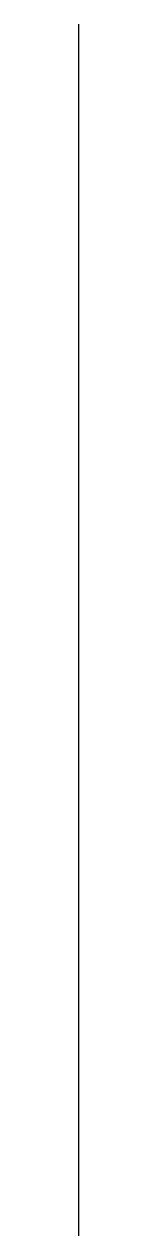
# Model space of a CAD drawing. Header units: millimetres. Extents: x 1381.602 to 1381.602, y 918.467 to 918.767.
import ezdxf

# ---------------------------------------------------------------- set-up
doc = ezdxf.new("R2010")
doc.units = ezdxf.units.MM
doc.header["$LTSCALE"] = 10

msp = doc.modelspace()

# ---------------------------------------------------------------- linework, layer by layer
msp.add_line((1381.60232, 918.46657), (1381.60232, 918.76657))

doc.saveas('drawing.dxf')
